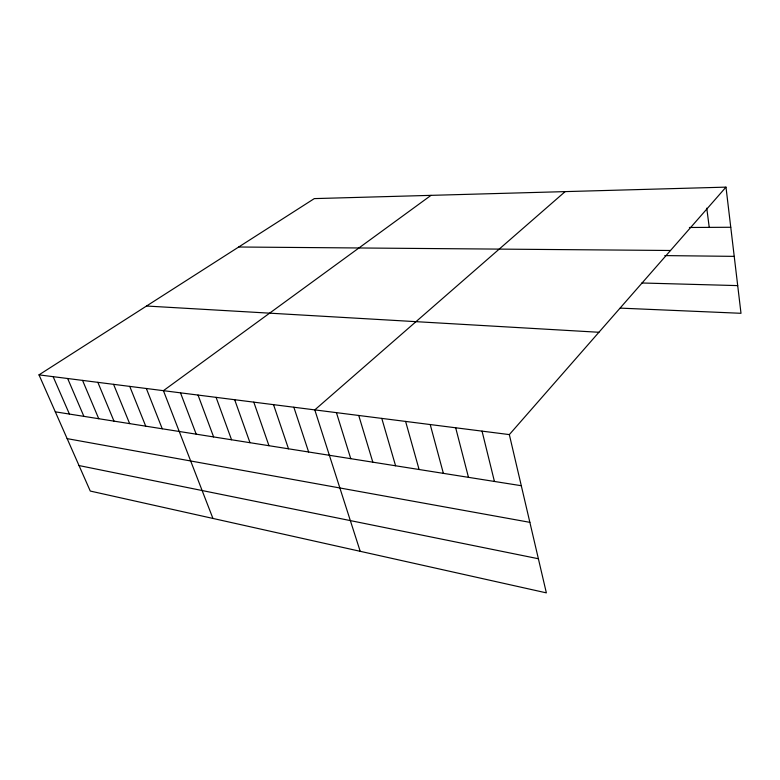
<?xml version="1.0" encoding="UTF-8"?>
<svg xmlns="http://www.w3.org/2000/svg" width="780" height="780" viewBox="0 0 780 780"><rect width="100%" height="100%" fill="white"/><g stroke="black" fill="none" stroke-linecap="round" stroke-linejoin="round"><path stroke-width="1.17" d="M725.985 187.132L314.301 198.607L39 374.868L90.275 491.059L546.361 592.868L509.34 434.596L725.985 187.132L741 313.297L620.236 308.119M565.149 191.617L314.798 409.89L360.204 551.314M431.018 195.361L163.429 390.663L212.94 518.447M689.383 227.487L730.762 227.263M238.709 247.006L670.527 250.487M664.784 255.596L734.224 256.366M641.833 282.984L737.704 285.607M146.533 306.023L598.923 332.27M39 374.868L509.34 434.596M55.312 411.83L521.293 485.716M67.138 438.633L529.864 522.337M79.024 465.562L538.375 558.743M53.137 376.662L69.42 414.063M67.655 378.505L83.889 416.354M82.553 380.396L98.738 418.714M97.851 382.337L113.987 421.132M113.568 384.335L129.646 423.608M129.733 386.383L145.724 426.163M146.338 388.498L162.25 428.785M180.492 392.837L196.199 434.168M198.032 395.06L213.623 436.927M216.089 397.351L231.553 439.774M234.673 399.711L249.99 442.699M253.802 402.148L268.964 445.702M273.526 404.644L288.502 448.802M293.846 407.228L308.636 451.99M336.424 412.639L350.756 458.679M358.732 415.467L372.82 462.169M381.781 418.392L395.587 465.787M405.6 421.415L419.094 469.511M430.219 424.544L443.372 473.363M455.676 427.781L468.478 477.34M482.04 431.125L494.432 481.455M706.768 208.162L709.234 227.38"/></g></svg>
